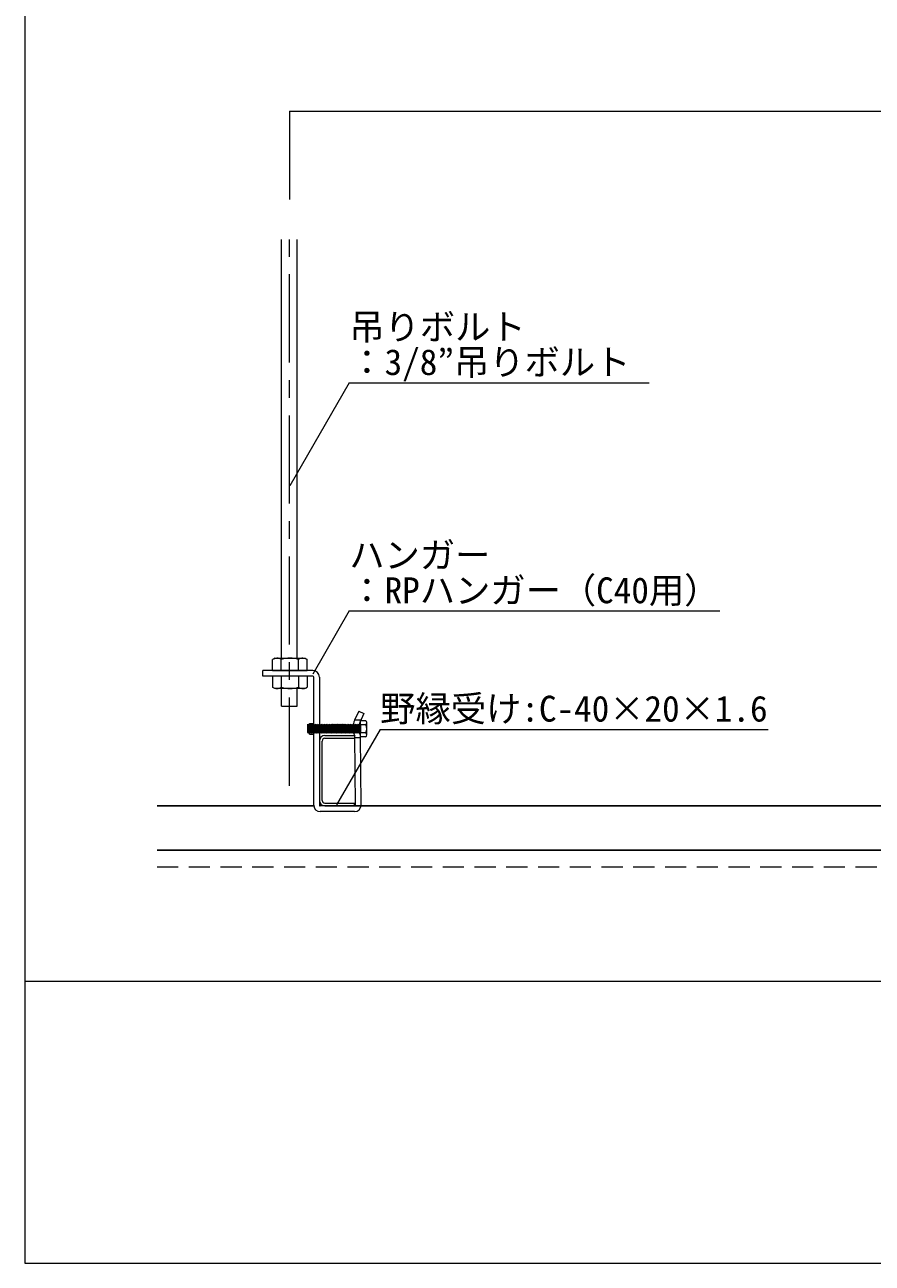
# Model space of a CAD drawing. Units: millimetres on the paper, enlarged 30 times, with parts at other scales. Extents: x -5796 to 5910, y -4184 to 4114.
# Drawn here: x -5790 to -4349, y -4136 to -2029 of the extents above; entities that cross this region are included whole.
import ezdxf
from ezdxf.enums import TextEntityAlignment as Align

# ---------------------------------------------------------------- set-up
doc = ezdxf.new("R2010")
doc.units = ezdxf.units.MM
doc.header["$LTSCALE"] = 30
for name, pattern in [('CHAIN1', [8, 5, -1, 1, -1]), ('DASHED1', [1.8, 1.2, -0.6]), ('DASHED2', [3, 2, -1])]:
    doc.linetypes.add(name, pattern=pattern)
for name, color, linetype, lineweight in [('2-0_中心線', 4, 'CHAIN1', 9), ('2-1_吊り材', 7, 'Continuous', 18), ('2-2_野縁受け', 3, 'Continuous', 18), ('2-3_野縁', 2, 'Continuous', 25), ('2-5_寸法', 4, 'Continuous', 9), ('2-6_文字', 7, 'Continuous', 18), ('2-B_ビス', 3, 'Continuous', 18), ('2-C_パネル', 7, 'DASHED1', 18), ('F-2', 3, 'Continuous', 18)]:
    doc.layers.add(name, color=color, linetype=linetype, lineweight=lineweight)
doc.styles.add('ＭＳ ゴシック', font='')
doc.styles.get('ＭＳ ゴシック').set_extended_font_data('MS Gothic')

msp = doc.modelspace()

# ---------------------------------------------------------------- linework, layer by layer
at = {"layer": '2-0_中心線'}
msp.add_line((-5340.28, -3323.84), (-5340.28, -2394.78), dxfattribs=at)
at = {"layer": '2-1_吊り材'}
for p, q in [((-5353.78, -3106.87), (-5353.78, -2394.78)), ((-5326.78, -3106.87), (-5326.78, -2394.78)), ((-5364.76, -3106.87), (-5368.7, -3109.15)), ((-5368.7, -3127.87), (-5368.7, -3109.15)), ((-5364.76, -3106.87), (-5313.84, -3106.87)), ((-5354, -3127.87), (-5354, -3109.15)), ((-5324.6, -3127.87), (-5324.6, -3109.15)), ((-5313.84, -3106.87), (-5309.9, -3109.15)), ((-5309.9, -3127.87), (-5309.9, -3109.15)), ((-5300.38, -3127.87), (-5385.28, -3127.87)), ((-5385.28, -3137.47), (-5385.28, -3127.87)), ((-5300.38, -3137.47), (-5385.28, -3137.47)), ((-5368.7, -3127.87), (-5309.9, -3127.87)), ((-5368.7, -3137.47), (-5368.7, -3156.2)), ((-5309.9, -3137.47), (-5368.7, -3137.47)), ((-5354, -3137.47), (-5354, -3156.2)), ((-5324.6, -3137.47), (-5324.6, -3156.2)), ((-5309.9, -3137.47), (-5309.9, -3156.2)), ((-5298.88, -3356.77), (-5298.88, -3138.97)), ((-5289.28, -3138.97), (-5289.28, -3356.77)), ((-5364.76, -3158.47), (-5368.7, -3156.2)), ((-5313.84, -3158.47), (-5364.76, -3158.47)), ((-5353.78, -3188.61), (-5353.78, -3158.47)), ((-5326.78, -3188.61), (-5326.78, -3158.47)), ((-5313.84, -3158.47), (-5309.9, -3156.2)), ((-5353.78, -3188.61), (-5326.78, -3188.61)), ((-5222.28, -3197.05), (-5229.23, -3212.3)), ((-5222.28, -3197.05), (-5213.55, -3201.02)), ((-5213.55, -3201.02), (-5220.5, -3216.28)), ((-5305.78, -3217.87), (-5298.88, -3217.87)), ((-5305.78, -3235.87), (-5305.78, -3217.87)), ((-5305.78, -3235.87), (-5298.88, -3235.87)), ((-5227.78, -3356.77), (-5229.04, -3238.87)), ((-5218.18, -3356.77), (-5219.44, -3238.87)), ((-5229.28, -3358.27), (-5287.78, -3358.27)), ((-5229.28, -3367.87), (-5287.78, -3367.87))]:
    msp.add_line(p, q, dxfattribs=at)
at = {"layer": '2-1_吊り材', "linetype": 'DASHED1'}
for p, q in [((-5305.78, -3219.8), (-5305.26, -3220.31)), ((-5290.26, -3220.31), (-5289.33, -3233.44)), ((-5305.78, -3233.86), (-5305.26, -3234.37)), ((-5290.26, -3233.44), (-5289.33, -3233.44))]:
    msp.add_line(p, q, dxfattribs=at)
at = {"layer": '2-1_吊り材', "linetype": 'DASHED2'}
for p, q in [((-5229.04, -3211.87), (-5219.44, -3211.87)), ((-5229.04, -3241.87), (-5219.44, -3241.87))]:
    msp.add_line(p, q, dxfattribs=at)
at = {"layer": '2-1_吊り材', "linetype": 'DASHED1'}
msp.add_lwpolyline([(-5290.26, -3220.31), (-5289.33, -3219.37), (-5289.28, -3219.42)], dxfattribs=at)
at = {"layer": '2-1_吊り材'}
for centre, radius, start, end in [((-5359.1, -3127.19), 20.44, 96.34294, 118.04132), ((-5361.85, -3121.5), 14.64, 57.57118, 88.04459), ((-5339.3, -3155.52), 48.65, 72.41205, 107.58797), ((-5316.75, -3121.5), 14.64, 91.95543, 122.42883), ((-5319.51, -3127.19), 20.44, 61.95869, 83.65707), ((-5300.38, -3138.97), 11.1, 0, 90), ((-5300.38, -3138.97), 1.5, 0, 90), ((-5359.1, -3138.16), 20.44, 241.95869, 263.65707), ((-5361.85, -3143.84), 14.64, 271.95543, 302.42883), ((-5339.3, -3109.83), 48.65, 252.41205, 287.58797), ((-5316.75, -3143.84), 14.64, 237.57118, 268.04459), ((-5319.51, -3138.16), 20.44, 276.34294, 298.04132), ((-5200.54, -3225.37), 31.54, 154.65382, 205.34618), ((-5200.54, -3225.37), 21.94, 154.65382, 205.34618), ((-5229.04, -3238.87), 9.6, 0, 25.34618), ((-5287.78, -3356.77), 11.1, 180, 270), ((-5287.78, -3356.77), 1.5, 180, 270), ((-5229.28, -3356.77), 1.5, 270, 0), ((-5229.28, -3356.77), 11.1, 270, 0)]:
    msp.add_arc(centre, radius, start, end, dxfattribs=at)
at = {"layer": '2-2_野縁受け'}
for p, q in [((-5279.68, -3238.27), (-5229.28, -3238.27)), ((-5279.68, -3243.07), (-5229.28, -3243.07)), ((-5229.28, -3238.27), (-5229.28, -3243.07)), ((-5289.28, -3247.87), (-5289.28, -3348.67)), ((-5284.48, -3348.67), (-5284.48, -3247.87)), ((-5279.68, -3353.47), (-5229.28, -3353.47)), ((-5279.68, -3358.27), (-5229.28, -3358.27)), ((-5229.28, -3358.27), (-5229.28, -3353.47))]:
    msp.add_line(p, q, dxfattribs=at)
for centre, radius, start, end in [((-5279.68, -3247.87), 9.6, 90, 180), ((-5279.68, -3247.87), 4.8, 90, 180), ((-5279.68, -3348.67), 9.6, 180, 270), ((-5279.68, -3348.67), 4.8, 180, 270)]:
    msp.add_arc(centre, radius, start, end, dxfattribs=at)
at = {"layer": '2-3_野縁'}
for p, q in [((-5298.77, -3358.27), (-5565.28, -3358.27)), ((-4153.29, -3358.27), (-5242.28, -3358.27)), ((-4173.39, -3433.27), (-5565.28, -3433.27))]:
    msp.add_line(p, q, dxfattribs=at)
at = {"layer": '2-5_寸法'}
for q in [(-5340.28, -2326.74), (-2957.3, -2176.29)]:
    msp.add_line((-5340.28, -2176.29), q, dxfattribs=at)
at = {"layer": '2-6_文字'}
for p, q in [((-5238.38, -2638.34), (-5339.47, -2813.44)), ((-5238.38, -2638.34), (-4728.38, -2638.34)), ((-5238.38, -3026.55), (-5300.35, -3133.88)), ((-5238.38, -3026.55), (-4608.38, -3026.55)), ((-5185.76, -3227.93), (-5259.9, -3356.35)), ((-5185.76, -3227.93), (-4525.76, -3227.93))]:
    msp.add_line(p, q, dxfattribs=at)
at = {"layer": '2-B_ビス'}
for p, q in [((-5309.01, -3219.37), (-5308.08, -3220.31)), ((-5309.01, -3233.44), (-5309.01, -3219.37)), ((-5308.08, -3220.31), (-5307.14, -3233.44)), ((-5308.08, -3220.31), (-5307.14, -3220.31)), ((-5307.14, -3220.31), (-5306.2, -3219.37)), ((-5307.14, -3220.31), (-5306.2, -3233.44)), ((-5306.2, -3219.37), (-5305.78, -3219.8)), ((-5289.33, -3219.37), (-5288.39, -3220.31)), ((-5288.39, -3220.31), (-5287.45, -3233.44)), ((-5287.45, -3220.31), (-5286.51, -3233.44)), ((-5285.58, -3220.31), (-5284.64, -3233.44)), ((-5285.58, -3220.31), (-5284.64, -3220.31)), ((-5284.64, -3220.31), (-5283.7, -3233.44)), ((-5282.76, -3220.31), (-5281.83, -3233.44)), ((-5282.76, -3220.31), (-5281.83, -3220.31)), ((-5281.83, -3220.31), (-5280.89, -3233.44)), ((-5279.95, -3220.31), (-5279.01, -3233.44)), ((-5279.95, -3220.31), (-5279.01, -3220.31)), ((-5279.01, -3220.31), (-5278.08, -3233.44)), ((-5277.14, -3220.31), (-5276.2, -3233.44)), ((-5277.14, -3220.31), (-5276.2, -3220.31)), ((-5276.2, -3220.31), (-5275.26, -3233.44)), ((-5274.33, -3220.31), (-5273.39, -3233.44)), ((-5274.33, -3220.31), (-5273.39, -3220.31)), ((-5273.39, -3220.31), (-5272.45, -3233.44)), ((-5271.51, -3220.31), (-5270.58, -3233.44)), ((-5271.51, -3220.31), (-5270.58, -3220.31)), ((-5270.58, -3220.31), (-5269.64, -3219.37)), ((-5270.58, -3220.31), (-5269.64, -3233.44)), ((-5269.64, -3219.37), (-5268.7, -3220.31)), ((-5268.7, -3220.31), (-5267.76, -3233.44)), ((-5267.76, -3220.31), (-5266.83, -3233.44)), ((-5265.89, -3220.31), (-5264.95, -3233.44)), ((-5264.95, -3220.31), (-5264.01, -3233.44)), ((-5263.08, -3220.31), (-5262.14, -3233.44)), ((-5262.14, -3220.31), (-5261.2, -3233.44)), ((-5260.26, -3220.31), (-5259.33, -3233.44)), ((-5260.26, -3220.31), (-5259.33, -3220.31)), ((-5259.33, -3220.31), (-5258.39, -3219.37)), ((-5259.33, -3220.31), (-5258.39, -3233.44)), ((-5258.39, -3219.37), (-5257.45, -3220.31)), ((-5257.45, -3220.31), (-5256.51, -3233.44)), ((-5256.51, -3220.31), (-5255.58, -3233.44)), ((-5254.64, -3220.31), (-5253.7, -3233.44)), ((-5253.7, -3220.31), (-5252.76, -3233.44)), ((-5251.83, -3220.31), (-5250.89, -3233.44)), ((-5250.89, -3220.31), (-5249.95, -3233.44)), ((-5249.01, -3220.31), (-5248.08, -3233.44)), ((-5248.08, -3220.31), (-5247.14, -3233.44)), ((-5246.2, -3220.31), (-5245.26, -3233.44)), ((-5245.26, -3220.31), (-5244.33, -3233.44)), ((-5243.39, -3220.31), (-5242.45, -3233.44)), ((-5242.45, -3220.31), (-5241.51, -3233.44)), ((-5240.58, -3220.31), (-5239.64, -3233.44)), ((-5240.58, -3220.31), (-5239.64, -3220.31)), ((-5239.64, -3220.31), (-5238.7, -3219.37)), ((-5239.64, -3220.31), (-5238.7, -3233.44)), ((-5238.7, -3219.37), (-5237.76, -3220.31)), ((-5237.76, -3220.31), (-5236.83, -3233.44)), ((-5236.83, -3220.31), (-5235.89, -3233.44)), ((-5234.95, -3220.31), (-5234.01, -3233.44)), ((-5234.01, -3220.31), (-5233.08, -3233.44)), ((-5232.14, -3220.31), (-5231.96, -3222.75)), ((-5232.14, -3220.31), (-5231.66, -3220.31)), ((-5221.83, -3219.37), (-5220.89, -3220.31)), ((-5220.89, -3220.31), (-5219.95, -3233.44)), ((-5219.95, -3220.31), (-5219.01, -3233.44)), ((-5219.01, -3219.37), (-5219.01, -3234.37)), ((-5210.51, -3219.95), (-5219.01, -3219.95)), ((-5208.51, -3237.27), (-5208.51, -3216.48)), ((-5307.14, -3233.44), (-5306.2, -3233.44)), ((-5306.2, -3233.44), (-5305.78, -3233.86)), ((-5284.64, -3233.44), (-5283.7, -3233.44)), ((-5270.58, -3233.44), (-5269.64, -3233.44)), ((-5269.64, -3233.44), (-5268.7, -3234.37)), ((-5268.7, -3234.37), (-5267.76, -3233.44)), ((-5259.33, -3233.44), (-5258.39, -3233.44)), ((-5239.64, -3233.44), (-5238.7, -3233.44)), ((-5231.27, -3232.44), (-5231.2, -3233.44)), ((-5220.89, -3234.37), (-5219.95, -3233.44)), ((-5219.95, -3233.44), (-5219.01, -3233.44)), ((-5210.51, -3233.8), (-5219.01, -3233.8))]:
    msp.add_line(p, q, dxfattribs=at)
at = {"layer": '2-B_ビス', "linetype": 'DASHED1'}
for p, q in [((-5305.26, -3220.31), (-5304.33, -3233.44)), ((-5305.26, -3220.31), (-5304.33, -3220.31)), ((-5304.33, -3220.31), (-5303.39, -3219.37)), ((-5304.33, -3220.31), (-5303.39, -3233.44)), ((-5303.39, -3219.37), (-5302.45, -3220.31)), ((-5302.45, -3220.31), (-5301.51, -3233.44)), ((-5301.51, -3220.31), (-5300.58, -3233.44)), ((-5299.64, -3220.31), (-5298.7, -3233.44)), ((-5298.7, -3220.31), (-5297.76, -3233.44)), ((-5296.83, -3220.31), (-5295.89, -3233.44)), ((-5295.89, -3220.31), (-5294.95, -3233.44)), ((-5294.01, -3220.31), (-5293.08, -3233.44)), ((-5293.08, -3220.31), (-5292.14, -3233.44)), ((-5291.2, -3220.31), (-5290.26, -3233.44)), ((-5291.2, -3220.31), (-5290.26, -3220.31)), ((-5231.2, -3220.31), (-5230.26, -3233.44)), ((-5229.33, -3220.31), (-5228.39, -3233.44)), ((-5228.39, -3220.31), (-5227.45, -3233.44)), ((-5226.51, -3220.31), (-5225.58, -3233.44)), ((-5225.58, -3220.31), (-5224.64, -3233.44)), ((-5223.7, -3220.31), (-5222.76, -3233.44)), ((-5222.76, -3220.31), (-5221.83, -3233.44)), ((-5305.26, -3234.37), (-5304.33, -3233.44)), ((-5304.33, -3233.44), (-5303.39, -3233.44)), ((-5222.76, -3233.44), (-5221.83, -3233.44))]:
    msp.add_line(p, q, dxfattribs=at)
for points in [[(-5302.45, -3220.31), (-5301.51, -3220.31), (-5300.58, -3219.37), (-5299.64, -3220.31)], [(-5299.64, -3220.31), (-5298.7, -3220.31), (-5297.76, -3219.37), (-5296.83, -3220.31)], [(-5296.83, -3220.31), (-5295.89, -3220.31), (-5294.95, -3219.37), (-5294.01, -3220.31)], [(-5294.01, -3220.31), (-5293.08, -3220.31), (-5292.14, -3219.37), (-5291.2, -3220.31)], [(-5231.2, -3220.31), (-5230.26, -3219.37), (-5229.33, -3220.31)], [(-5229.33, -3220.31), (-5228.39, -3220.31), (-5227.45, -3219.37), (-5226.51, -3220.31)], [(-5226.51, -3220.31), (-5225.58, -3220.31), (-5224.64, -3219.37), (-5223.7, -3220.31)], [(-5223.7, -3220.31), (-5222.76, -3220.31), (-5221.83, -3219.37)], [(-5303.39, -3233.44), (-5302.45, -3234.37), (-5301.51, -3233.44)], [(-5301.51, -3233.44), (-5300.58, -3233.44), (-5299.64, -3234.37), (-5298.7, -3233.44)], [(-5298.7, -3233.44), (-5297.76, -3233.44), (-5296.83, -3234.37), (-5295.89, -3233.44)], [(-5295.89, -3233.44), (-5294.95, -3233.44), (-5294.01, -3234.37), (-5293.08, -3233.44)], [(-5293.08, -3233.44), (-5292.14, -3233.44), (-5291.2, -3234.37), (-5290.26, -3233.44)], [(-5231.2, -3233.44), (-5230.26, -3233.44), (-5229.33, -3234.37), (-5228.39, -3233.44)], [(-5228.39, -3233.44), (-5227.45, -3233.44), (-5226.51, -3234.37), (-5225.58, -3233.44)], [(-5225.58, -3233.44), (-5224.64, -3233.44), (-5223.7, -3234.37), (-5222.76, -3233.44)]]:
    msp.add_lwpolyline(points, dxfattribs=at)
at = {"layer": '2-B_ビス'}
for points in [[(-5288.39, -3220.31), (-5287.45, -3220.31), (-5286.51, -3219.37), (-5285.58, -3220.31)], [(-5284.64, -3220.31), (-5283.7, -3219.37), (-5282.76, -3220.31)], [(-5281.83, -3220.31), (-5280.89, -3219.37), (-5279.95, -3220.31)], [(-5279.01, -3220.31), (-5278.08, -3219.37), (-5277.14, -3220.31)], [(-5276.2, -3220.31), (-5275.26, -3219.37), (-5274.33, -3220.31)], [(-5273.39, -3220.31), (-5272.45, -3219.37), (-5271.51, -3220.31)], [(-5268.7, -3220.31), (-5267.76, -3220.31), (-5266.83, -3219.37), (-5265.89, -3220.31)], [(-5265.89, -3220.31), (-5264.95, -3220.31), (-5264.01, -3219.37), (-5263.08, -3220.31)], [(-5263.08, -3220.31), (-5262.14, -3220.31), (-5261.2, -3219.37), (-5260.26, -3220.31)], [(-5257.45, -3220.31), (-5256.51, -3220.31), (-5255.58, -3219.37), (-5254.64, -3220.31)], [(-5254.64, -3220.31), (-5253.7, -3220.31), (-5252.76, -3219.37), (-5251.83, -3220.31)], [(-5251.83, -3220.31), (-5250.89, -3220.31), (-5249.95, -3219.37), (-5249.01, -3220.31)], [(-5249.01, -3220.31), (-5248.08, -3220.31), (-5247.14, -3219.37), (-5246.2, -3220.31)], [(-5246.2, -3220.31), (-5245.26, -3220.31), (-5244.33, -3219.37), (-5243.39, -3220.31)], [(-5243.39, -3220.31), (-5242.45, -3220.31), (-5241.51, -3219.37), (-5240.58, -3220.31)], [(-5237.76, -3220.31), (-5236.83, -3220.31), (-5235.89, -3219.37), (-5234.95, -3220.31)], [(-5234.95, -3220.31), (-5234.01, -3220.31), (-5233.08, -3219.37), (-5232.14, -3220.31)], [(-5220.89, -3220.31), (-5219.95, -3220.31), (-5219.01, -3219.37)], [(-5210.51, -3240.73), (-5219.01, -3240.73), (-5219.01, -3213.02), (-5210.51, -3213.02)], [(-5309.01, -3233.44), (-5308.08, -3234.37), (-5307.14, -3233.44)], [(-5289.33, -3233.44), (-5288.39, -3234.37), (-5287.45, -3233.44)], [(-5287.45, -3233.44), (-5286.51, -3233.44), (-5285.58, -3234.37), (-5284.64, -3233.44)], [(-5283.7, -3233.44), (-5282.76, -3234.37), (-5281.83, -3233.44), (-5280.89, -3233.44)], [(-5280.89, -3233.44), (-5279.95, -3234.37), (-5279.01, -3233.44), (-5278.08, -3233.44)], [(-5278.08, -3233.44), (-5277.14, -3234.37), (-5276.2, -3233.44), (-5275.26, -3233.44)], [(-5275.26, -3233.44), (-5274.33, -3234.37), (-5273.39, -3233.44), (-5272.45, -3233.44)], [(-5272.45, -3233.44), (-5271.51, -3234.37), (-5270.58, -3233.44)], [(-5267.76, -3233.44), (-5266.83, -3233.44), (-5265.89, -3234.37), (-5264.95, -3233.44)], [(-5264.95, -3233.44), (-5264.01, -3233.44), (-5263.08, -3234.37), (-5262.14, -3233.44)], [(-5262.14, -3233.44), (-5261.2, -3233.44), (-5260.26, -3234.37), (-5259.33, -3233.44)], [(-5258.39, -3233.44), (-5257.45, -3234.37), (-5256.51, -3233.44)], [(-5256.51, -3233.44), (-5255.58, -3233.44), (-5254.64, -3234.37), (-5253.7, -3233.44)], [(-5253.7, -3233.44), (-5252.76, -3233.44), (-5251.83, -3234.37), (-5250.89, -3233.44)], [(-5250.89, -3233.44), (-5249.95, -3233.44), (-5249.01, -3234.37), (-5248.08, -3233.44)], [(-5248.08, -3233.44), (-5247.14, -3233.44), (-5246.2, -3234.37), (-5245.26, -3233.44)], [(-5245.26, -3233.44), (-5244.33, -3233.44), (-5243.39, -3234.37), (-5242.45, -3233.44)], [(-5242.45, -3233.44), (-5241.51, -3233.44), (-5240.58, -3234.37), (-5239.64, -3233.44)], [(-5238.7, -3233.44), (-5237.76, -3234.37), (-5236.83, -3233.44)], [(-5236.83, -3233.44), (-5235.89, -3233.44), (-5234.95, -3234.37), (-5234.01, -3233.44)], [(-5234.01, -3233.44), (-5233.08, -3233.44), (-5232.14, -3234.37), (-5231.2, -3233.44)]]:
    msp.add_lwpolyline(points, dxfattribs=at)
for centre, radius, start, end in [((-5212.51, -3216.48), 4, 299.99998, 59.99998), ((-5221.51, -3226.87), 13, 327.79576, 32.20422), ((-5212.51, -3237.27), 4, 299.99998, 60)]:
    msp.add_arc(centre, radius, start, end, dxfattribs=at)
at = {"layer": '2-C_パネル'}
msp.add_line((-5565.28, -3461.77), (-4181.02, -3461.77), dxfattribs=at)
at = {"layer": 'F-2'}
for p, q in [((-5790.28, 4113.86), (-5790.28, -4136.14)), ((-5790.28, -3656.14), (5909.72, -3656.14)), ((-5790.28, -4136.14), (5909.72, -4136.14))]:
    msp.add_line(p, q, dxfattribs=at)

# ---------------------------------------------------------------- texts
at = {"layer": '2-6_文字', "color": 4, "style": 'ＭＳ ゴシック'}
for s, p in [('吊りボルト', (-5238.38, -2578.34)), ('：3/8”吊りボルト', (-5238.38, -2638.34)), ('ハンガー', (-5238.38, -2966.55)), ('：RPハンガー（C40用）', (-5238.38, -3026.55)), ('野縁受け:C-40×20×1.6', (-5185.76, -3227.93))]:
    msp.add_text(s, height=43.99, dxfattribs=at).set_placement(p, align=Align.BOTTOM_LEFT)

doc.saveas('drawing.dxf')
